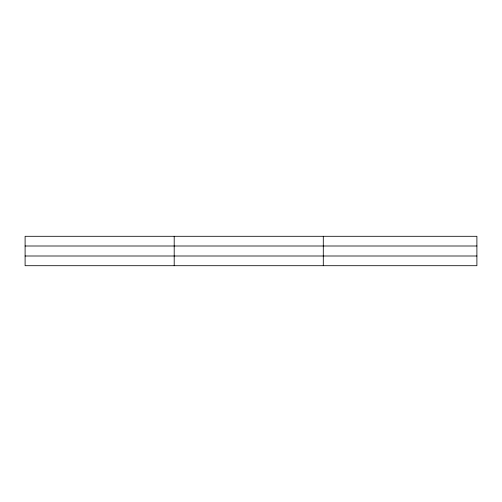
<?xml version="1.0" encoding="UTF-8"?>
<svg xmlns="http://www.w3.org/2000/svg" width="502" height="502" viewBox="0 0 502 502"><rect width="100%" height="100%" fill="white"/><g stroke="black" fill="none" stroke-linecap="round" stroke-linejoin="round"><path stroke-width="0.75" d="M174.194 265.702L174.194 236.298M323.288 265.702L323.288 236.298M476.9 245.999L476.9 236.298L25.1 236.298L25.1 265.702L476.9 265.702L476.9 245.999L25.1 245.999M25.1 256.001L476.9 256.001"/></g></svg>
